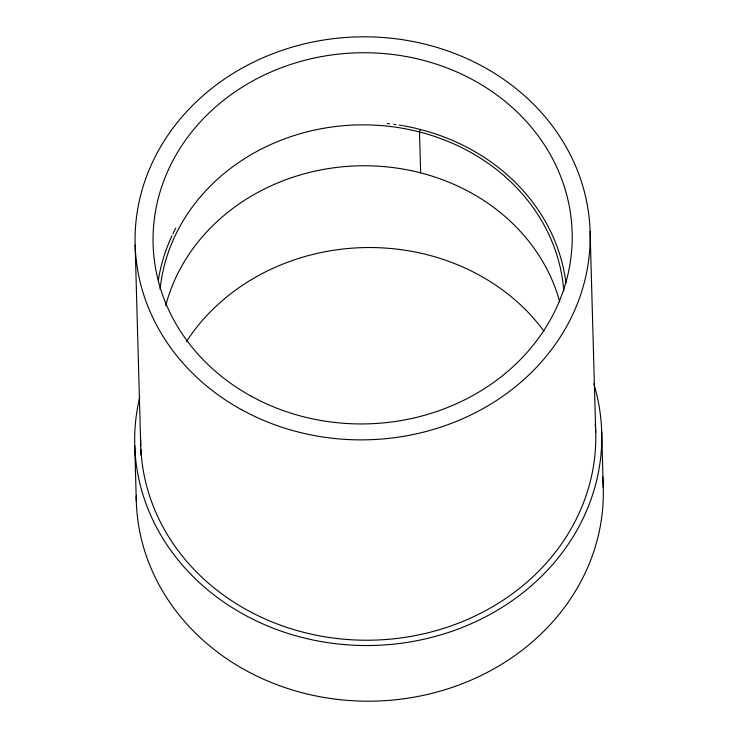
<?xml version="1.0" encoding="UTF-8"?>
<svg xmlns="http://www.w3.org/2000/svg" width="738" height="738" viewBox="0 0 738 738"><rect width="100%" height="100%" fill="white"/><g stroke="black" fill="none" stroke-linecap="round" stroke-linejoin="round"><path stroke-width="1.11" d="M420.337 129.537L419.507 131.945L420.651 172.858A202.489 179.288 -1.6 0 1 559.736 301.851M420.651 172.858L416.149 171.751A202.489 179.288 -1.6 0 0 165.69 305.652M601.701 431.822L603.25 487.477M590.114 231.631L595.723 432.459M135.137 245.044L140.746 445.872M140.847 449.313L141.004 455.051M134.75 445.586L136.299 501.24M160.109 289.222A202.489 179.288 -1.6 0 1 415.005 130.838L419.507 131.945A202.489 179.288 -1.6 0 1 563.786 290.938M158.393 279.794A205.422 181.88 -1.6 0 1 171.972 235.736M172.876 233.808A205.422 181.88 -1.6 0 1 175.755 228.107M387.45 123.523A205.422 181.88 -1.6 0 1 389.581 123.763M393.834 124.288A205.422 181.88 -1.6 0 1 395.955 124.584M399.138 125.063A205.422 181.88 -1.6 0 1 402.302 125.58M403.354 125.764A205.422 181.88 -1.6 0 1 415.909 128.357L428.243 131.641A205.422 181.88 -1.6 0 1 565.926 282.903M186.373 341.712A209.61 185.589 -1.6 0 1 543.971 331.168M595.289 423.953A227.581 201.502 -1.6 0 1 375.55 640.077A227.581 201.502 -1.6 0 1 140.654 439.654M593.804 383.751A233.577 206.806 -1.6 0 1 374.406 645.418A233.577 206.806 -1.6 0 1 139.759 397.136M602.605 476.665A233.577 206.806 -1.6 0 1 379.018 700.971A233.577 206.806 -1.6 0 1 136.216 495.835M241.75 409.811A227.581 201.502 -1.6 0 0 590.04 244.287A227.581 201.502 -1.6 0 0 256.086 60.913A227.581 201.502 -1.6 0 0 241.75 409.811M251.298 396.26A209.61 185.589 -1.6 0 0 572.079 243.817A209.61 185.589 -1.6 0 0 264.499 74.925A209.61 185.589 -1.6 0 0 251.298 396.26"/></g></svg>
